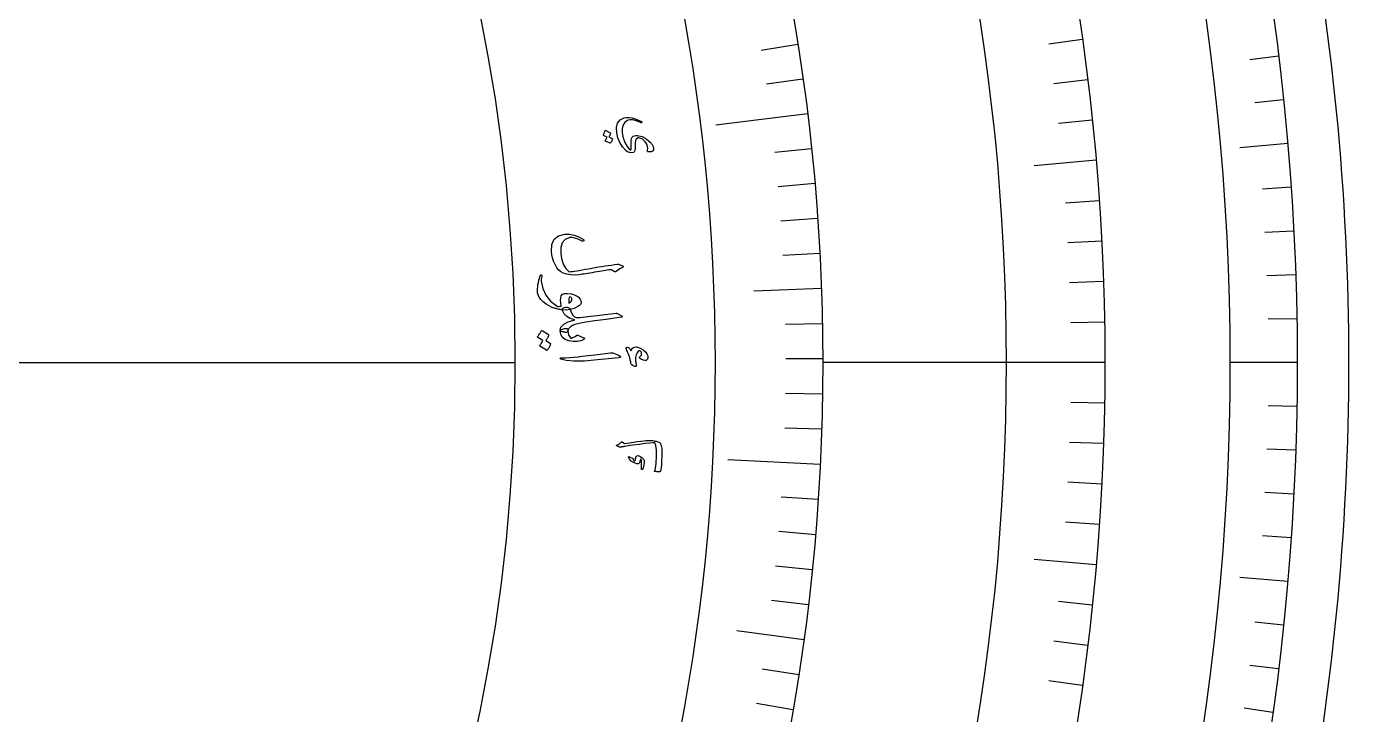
# Model space of a CAD drawing. Header units: millimetres. Extents: x -68 to 68, y -68 to 87.
# Drawn here: x 32.71 to 67.5, y -9.26 to 8.85 of the extents above; entities that cross this region are included whole.
import ezdxf

# ---------------------------------------------------------------- set-up
doc = ezdxf.new("R2010")
doc.units = ezdxf.units.MM
for name, color, linetype in [('CUT_OUTER', 1, 'Continuous'), ('ENGRAVE', 7, 'Continuous'), ('ENGRAVE_FINE', 8, 'Continuous'), ('TEXT', 5, 'Continuous')]:
    doc.layers.add(name, color=color, linetype=linetype)

msp = doc.modelspace()

# ---------------------------------------------------------------- linework, layer by layer
at = {"layer": 'CUT_OUTER'}
msp.add_lwpolyline([(66.8859, 9.0842), (66.9404, 8.6736), (66.9924, 8.2627), (67.0418, 7.8515), (67.0887, 7.44), (67.1331, 7.0282), (67.175, 6.6162), (67.2143, 6.2039), (67.2511, 5.7913), (67.2854, 5.3786), (67.3171, 4.9656), (67.3463, 4.5525), (67.373, 4.1391), (67.3971, 3.7257), (67.4187, 3.3121), (67.4377, 2.8983), (67.4543, 2.4845), (67.4682, 2.0705), (67.4797, 1.6565), (67.4886, 1.2425), (67.4949, 0.8283), (67.4987, 0.4142), (67.5, 0), (67.4987, -0.4142), (67.4949, -0.8283), (67.4886, -1.2425), (67.4797, -1.6565), (67.4682, -2.0705), (67.4543, -2.4845), (67.4377, -2.8983), (67.4187, -3.3121), (67.3971, -3.7257), (67.373, -4.1391), (67.3463, -4.5525), (67.3171, -4.9656), (67.2854, -5.3786), (67.2511, -5.7913), (67.2143, -6.2039), (67.175, -6.6162), (67.1331, -7.0282), (67.0887, -7.44), (67.0418, -7.8515), (66.9924, -8.2627), (66.9404, -8.6736), (66.8859, -9.0842), (66.8289, -9.4944)], dxfattribs=at)
at = {"layer": 'ENGRAVE'}
for points in [[(53.2617, 6.5463), (50.8499, 6.2498)], [(65.8983, 5.7654), (64.6375, 5.655)], [(60.855, 5.3241), (59.2278, 5.1818)], [(53.6272, 1.9466), (51.8464, 1.882)], [(-45.5625, 0), (45.5625, 0)], [(61.0875, 0), (53.6625, 0)], [(66.15, 0), (64.3781, 0)], [(53.5955, -2.6807), (51.1685, -2.5593)], [(60.855, -5.3241), (59.2278, -5.1818)], [(65.8983, -5.7654), (64.6375, -5.655)], [(53.1635, -7.3012), (51.3981, -7.0588)]]:
    msp.add_lwpolyline(points, dxfattribs=at)
for radius in [66.15, 66.15, 64.3781, 61.0875, 61.0875, 58.4888, 53.6625, 53.6625, 50.8275, 45.5625, 45.5625]:
    msp.add_circle((0, 0), radius, dxfattribs=at)
at = {"layer": 'ENGRAVE_FINE'}
for points in [[(53.0056, 8.3708), (52.0455, 8.2192)], [(60.493, 8.5017), (59.6107, 8.3777)], [(65.6569, 8.0617), (64.9032, 7.9691)], [(53.1415, 7.4599), (52.1789, 7.3248)], [(60.6322, 7.4447), (59.7478, 7.3361)], [(65.7876, 6.9146), (65.0324, 6.8352)], [(60.7529, 6.3854), (59.8667, 6.2922)], [(53.3663, 5.6302), (52.3997, 5.5282)], [(53.4552, 4.7119), (52.487, 4.6266)], [(65.9889, 4.6144), (65.2313, 4.5614)], [(60.9387, 4.2612), (60.0499, 4.1991)], [(53.5284, 3.7917), (52.5588, 3.723)], [(61.0038, 3.1971), (60.114, 3.1504)], [(66.0593, 3.462), (65.301, 3.4223)], [(53.5857, 2.8699), (52.6151, 2.8179)], [(61.0503, 2.1319), (60.1598, 2.1008)], [(66.1097, 2.3086), (65.3508, 2.2821)], [(61.0782, 1.0661), (60.1873, 1.0506)], [(66.1399, 1.1545), (65.3807, 1.1412)], [(53.6528, 1.0223), (52.6809, 1.0038)], [(53.6624, 0.0971), (52.6904, 0.0953)], [(53.6561, -0.8286), (52.6842, -0.8136)], [(61.0782, -1.0661), (60.1873, -1.0506)], [(66.1399, -1.1545), (65.3807, -1.1412)], [(53.6338, -1.7547), (52.6623, -1.7229)], [(61.0503, -2.1319), (60.1598, -2.1008)], [(66.1097, -2.3086), (65.3508, -2.2821)], [(61.0038, -3.1971), (60.114, -3.1504)], [(66.0593, -3.462), (65.301, -3.4223)], [(53.5412, -3.6064), (52.5714, -3.5411)], [(53.4708, -4.5317), (52.5023, -4.4496)], [(60.9387, -4.2612), (60.0499, -4.1991)], [(65.9889, -4.6144), (65.2313, -4.5614)], [(53.3844, -5.456), (52.4174, -5.3572)], [(53.282, -6.3793), (52.3169, -6.2638)], [(60.7529, -6.3854), (59.8667, -6.2922)], [(65.7876, -6.9146), (65.0324, -6.8352)], [(60.6322, -7.4447), (59.7478, -7.3361)], [(65.6569, -8.0617), (64.9032, -7.9691)], [(53.029, -8.2214), (52.0684, -8.0725)], [(60.493, -8.5017), (59.6107, -8.3777)], [(52.8784, -9.1397), (51.9206, -8.9742)], [(65.5062, -9.2063), (64.7542, -9.1006)]]:
    msp.add_lwpolyline(points, dxfattribs=at)
at = {"layer": 'TEXT'}
for points in [[(49.0462, 5.5829), (49.057, 5.634), (49.0513, 5.689), (49.0292, 5.7478), (48.9906, 5.8104), (48.9563, 5.8489), (48.9171, 5.8797), (48.8731, 5.9027), (48.8242, 5.918), (48.8147, 5.9189), (48.805, 5.918), (48.7952, 5.915), (48.7853, 5.9102), (48.7558, 5.8823), (48.7362, 5.8392), (48.7265, 5.7808), (48.7266, 5.7071), (48.7272, 5.6346), (48.7193, 5.5809), (48.7029, 5.5461), (48.6779, 5.5303), (48.6228, 5.5226), (48.5724, 5.5279), (48.5266, 5.546), (48.4854, 5.5769), (48.3955, 5.6797), (48.3248, 5.7918), (48.2731, 5.9133), (48.2404, 6.0444), (48.2322, 6.191), (48.2623, 6.3055), (48.3311, 6.3879), (48.4385, 6.4384), (48.4998, 6.4486), (48.5679, 6.4487), (48.6426, 6.4385), (48.7241, 6.418), (48.7471, 6.4101), (48.7693, 6.4018), (48.7908, 6.3932), (48.8116, 6.3841), (48.8318, 6.3746), (48.8514, 6.3645), (48.8706, 6.3539), (48.8892, 6.3427), (48.8972, 6.3364), (48.9008, 6.3303), (48.9002, 6.3245), (48.8954, 6.3189), (48.8889, 6.3152), (48.8822, 6.3137), (48.8752, 6.3142), (48.868, 6.3169), (48.7598, 6.366), (48.6647, 6.391), (48.5827, 6.3919), (48.5138, 6.3689), (48.4452, 6.315), (48.401, 6.2435), (48.3813, 6.1544), (48.386, 6.0474), (48.4136, 5.9131), (48.4565, 5.7942), (48.5147, 5.6907), (48.5884, 5.6025), (48.5943, 5.5974), (48.5999, 5.5958), (48.605, 5.5978), (48.6097, 5.6034), (48.6172, 5.6248), (48.6215, 5.6609), (48.6224, 5.7116), (48.6201, 5.7771), (48.6203, 5.8441), (48.6296, 5.8963), (48.6479, 5.9338), (48.6752, 5.9565), (48.709, 5.9697), (48.7453, 5.9766), (48.7841, 5.9773), (48.8254, 5.9718), (48.9081, 5.9476), (48.9861, 5.9095), (49.0594, 5.8574), (49.128, 5.7912), (49.1445, 5.7734), (49.159, 5.7559), (49.1715, 5.7387), (49.1821, 5.7219), (49.1908, 5.7055), (49.1978, 5.6897), (49.2029, 5.6745), (49.2062, 5.6598), (49.2074, 5.6011), (49.1862, 5.5626), (49.1425, 5.5444), (49.0765, 5.5463), (49.0582, 5.5514), (49.047, 5.5592), (49.043, 5.5697), (49.0462, 5.5829)], [(48.1231, 5.9011), (48.1252, 5.8994), (48.1266, 5.897), (48.1274, 5.8937), (48.1275, 5.8895), (48.1238, 5.8741), (48.1193, 5.8592), (48.1143, 5.8446), (48.1086, 5.8305), (48.1022, 5.8166), (48.0951, 5.803), (48.0871, 5.7895), (48.0783, 5.7762), (48.0755, 5.7735), (48.0723, 5.7721), (48.0688, 5.7719), (48.0649, 5.7731), (47.9413, 5.8305), (47.9395, 5.8323), (47.9392, 5.8352), (47.9402, 5.8392), (47.9427, 5.8443), (47.9451, 5.8479), (47.9482, 5.8536), (47.9522, 5.8615), (47.957, 5.8716), (47.9626, 5.884), (47.9692, 5.8988), (47.9767, 5.9159), (47.9852, 5.9355), (47.889, 5.9808), (47.8859, 5.983), (47.8848, 5.9863), (47.8857, 5.9906), (47.8886, 5.9958), (47.8911, 6.0004), (47.8948, 6.0075), (47.8997, 6.0173), (47.9059, 6.0296), (47.9132, 6.0448), (47.9216, 6.0629), (47.9313, 6.084), (47.942, 6.1081), (47.944, 6.1107), (47.9461, 6.112), (47.9484, 6.112), (47.9509, 6.1108), (48.0705, 6.0519), (48.0726, 6.0502), (48.0741, 6.0478), (48.0749, 6.0445), (48.075, 6.0403), (48.0725, 6.0273), (48.0692, 6.0146), (48.0653, 6.0022), (48.0606, 5.9901), (48.0553, 5.9783), (48.0495, 5.9668), (48.0431, 5.9557), (48.0363, 5.9448)], [(48.3912, 2.5484), (48.3984, 2.5446), (48.4037, 2.5396), (48.407, 2.5333), (48.4084, 2.5257), (48.4075, 2.5181), (48.404, 2.5114), (48.3979, 2.5058), (48.3891, 2.5012), (48.3378, 2.4767), (48.2938, 2.4511), (48.2569, 2.4245), (48.2273, 2.3968), (48.2165, 2.3885), (48.2038, 2.3857), (48.189, 2.3883), (48.1723, 2.3964), (48.1642, 2.4017), (48.1564, 2.4067), (48.1488, 2.4115), (48.1416, 2.4159), (48.1348, 2.4201), (48.1286, 2.424), (48.123, 2.4277), (48.1179, 2.4311), (48.1088, 2.4368), (48.098, 2.4406), (48.0856, 2.4426), (48.0716, 2.4428), (48.0323, 2.438), (47.9894, 2.4322), (47.943, 2.4253), (47.8932, 2.4174), (47.8397, 2.4086), (47.7828, 2.3991), (47.7223, 2.3888), (47.6582, 2.3778), (47.5944, 2.3659), (47.5343, 2.3551), (47.478, 2.3457), (47.4256, 2.3374), (47.3768, 2.3302), (47.3315, 2.3238), (47.2898, 2.3184), (47.2516, 2.3139), (47.1383, 2.3053), (47.0304, 2.3093), (46.9279, 2.3258), (46.8307, 2.3547), (46.773, 2.3846), (46.7185, 2.4325), (46.6674, 2.4983), (46.6195, 2.5819), (46.5784, 2.6731), (46.5481, 2.759), (46.5285, 2.8399), (46.5196, 2.9157), (46.5338, 3.1079), (46.5972, 3.2494), (46.7103, 3.3403), (46.8733, 3.3805), (46.997, 3.3794), (47.1197, 3.3558), (47.2415, 3.3096), (47.3621, 3.2405), (47.3692, 3.2351), (47.3738, 3.2292), (47.3758, 3.2228), (47.3753, 3.216), (47.373, 3.2087), (47.3698, 3.203), (47.3657, 3.1989), (47.3605, 3.1966), (47.3528, 3.1946), (47.3452, 3.1944), (47.3378, 3.1959), (47.3306, 3.1992), (47.2251, 3.2448), (47.1357, 3.2749), (47.0627, 3.2897), (47.0058, 3.2893), (46.8866, 3.2429), (46.8071, 3.1552), (46.767, 3.0264), (46.7661, 2.8561), (46.7919, 2.7042), (46.8379, 2.5764), (46.9043, 2.4725), (46.9913, 2.3924), (47.0311, 2.3963), (47.0776, 2.4017), (47.1306, 2.4088), (47.1904, 2.4175), (47.2568, 2.428), (47.3302, 2.4405), (47.4106, 2.4549), (47.4978, 2.4713), (47.5878, 2.4873), (47.6764, 2.5026), (47.7637, 2.5173), (47.8495, 2.5315), (47.9339, 2.5448), (48.017, 2.5572), (48.0986, 2.5687), (48.1789, 2.5793), (48.256, 2.5928), (48.2649, 2.5929), (48.2733, 2.592), (48.2811, 2.5902), (48.2884, 2.5875)], [(47.219, 1.4735), (47.1206, 1.4264), (47.0189, 1.3966), (46.9137, 1.3838), (46.8053, 1.3879), (46.7832, 1.391), (46.7608, 1.3946), (46.7378, 1.3987), (46.7145, 1.4034), (46.6909, 1.4085), (46.6675, 1.4138), (46.6443, 1.4195), (46.6211, 1.4254), (46.5384, 1.4532), (46.4584, 1.492), (46.3811, 1.5417), (46.3066, 1.6023), (46.244, 1.6647), (46.1981, 1.7246), (46.1687, 1.7819), (46.156, 1.8367), (46.1543, 1.8896), (46.1556, 1.9434), (46.16, 1.998), (46.1675, 2.0534), (46.1778, 2.1096), (46.1909, 2.1663), (46.2068, 2.2237), (46.2254, 2.2816), (46.2287, 2.29), (46.2327, 2.2971), (46.2373, 2.3028), (46.2425, 2.3071), (46.2478, 2.3097), (46.2526, 2.3099), (46.257, 2.3079), (46.261, 2.3036), (46.2641, 2.298), (46.2661, 2.292), (46.267, 2.2858), (46.2668, 2.2791), (46.2601, 2.233), (46.256, 2.1944), (46.2543, 2.1631), (46.2551, 2.1393), (46.2924, 1.9466), (46.3741, 1.7734), (46.5006, 1.6191), (46.6719, 1.4836), (46.6867, 1.4783), (46.7099, 1.4774), (46.7415, 1.4811), (46.7816, 1.4893), (46.7675, 1.5694), (46.7628, 1.6407), (46.7674, 1.7033), (46.7814, 1.7571), (46.812, 1.7982), (46.8665, 1.82), (46.9449, 1.8227), (47.0473, 1.8059), (47.15, 1.773), (47.2275, 1.7269), (47.2797, 1.6678), (47.3065, 1.5955), (47.3053, 1.564), (47.2903, 1.5331), (47.2615, 1.5029), (47.219, 1.4735)], [(48.3811, 1.2235), (48.3847, 1.2198), (48.3864, 1.2154), (48.3861, 1.2104), (48.3838, 1.2048), (48.3803, 1.2006), (48.3766, 1.1976), (48.3725, 1.1957), (48.368, 1.195), (47.9669, 1.1386), (47.6639, 1.0998), (47.4255, 1.0643), (47.2515, 1.0319), (47.1421, 1.0025), (47.076, 0.9735), (47.0228, 0.9378), (46.9826, 0.8953), (46.9554, 0.846), (46.9421, 0.8203), (46.9287, 0.8029), (46.9151, 0.7937), (46.9014, 0.7927), (46.8948, 0.794), (46.8862, 0.7956), (46.8759, 0.7976), (46.8636, 0.8001), (46.8496, 0.803), (46.834, 0.8066), (46.8169, 0.811), (46.7981, 0.816), (46.777, 0.8224), (46.7619, 0.8289), (46.7528, 0.8356), (46.7497, 0.8423), (46.7725, 0.9362), (46.8446, 1.0143), (46.9661, 1.0767), (47.1371, 1.1235), (47.0738, 1.1408), (47.0173, 1.1617), (46.9675, 1.1861), (46.9245, 1.214), (46.8882, 1.2464), (46.8562, 1.2866), (46.8285, 1.3345), (46.8052, 1.3902), (46.8042, 1.3947), (46.8038, 1.3992), (46.8039, 1.4038), (46.8047, 1.4084), (46.8103, 1.4193), (46.8212, 1.4293), (46.8372, 1.4383), (46.8584, 1.4463), (46.8983, 1.455), (46.9342, 1.4555), (46.966, 1.4479), (46.9938, 1.4323), (47.0021, 1.4254), (47.0085, 1.4179), (47.0129, 1.4098), (47.0153, 1.401), (47.0485, 1.3113), (47.0872, 1.2456), (47.1314, 1.2039), (47.1813, 1.1863), (47.2732, 1.1912), (47.478, 1.211), (47.7956, 1.2461), (48.2259, 1.2968), (48.2315, 1.2977), (48.2367, 1.2979), (48.2418, 1.2974), (48.2465, 1.2961), (48.251, 1.2946), (48.2552, 1.2932), (48.2591, 1.2919), (48.2627, 1.2907)], [(46.9828, 1.5618), (47.0172, 1.5844), (47.0418, 1.6083), (47.0567, 1.6336), (47.0618, 1.6604), (47.0585, 1.6844), (47.0482, 1.7038), (47.0309, 1.7187), (47.0067, 1.7291), (46.9883, 1.7103), (46.9783, 1.6762), (46.9764, 1.6267), (46.9828, 1.5618)], [(46.4962, 0.5042), (46.4991, 0.5014), (46.5008, 0.4975), (46.5014, 0.4924), (46.5009, 0.4862), (46.4927, 0.464), (46.4836, 0.4424), (46.4737, 0.4216), (46.4629, 0.4014), (46.451, 0.3818), (46.438, 0.3626), (46.4239, 0.3439), (46.4086, 0.3256), (46.4039, 0.322), (46.3989, 0.3205), (46.3936, 0.3209), (46.388, 0.3232), (46.2134, 0.4295), (46.2111, 0.4324), (46.211, 0.4367), (46.2133, 0.4425), (46.2178, 0.4497), (46.222, 0.4546), (46.2277, 0.4627), (46.2349, 0.4738), (46.2437, 0.488), (46.2541, 0.5055), (46.2664, 0.5264), (46.2805, 0.5507), (46.2964, 0.5783), (46.1604, 0.6616), (46.1562, 0.6655), (46.1551, 0.6705), (46.1571, 0.6767), (46.1623, 0.684), (46.1668, 0.6904), (46.1735, 0.7004), (46.1824, 0.7141), (46.1936, 0.7315), (46.207, 0.7529), (46.2226, 0.7785), (46.2403, 0.8083), (46.2603, 0.8425), (46.2637, 0.846), (46.2671, 0.8476), (46.2705, 0.8473), (46.274, 0.8449), (46.4427, 0.7377), (46.4456, 0.735), (46.4474, 0.731), (46.4481, 0.726), (46.4476, 0.7198), (46.4417, 0.7008), (46.4347, 0.6825), (46.4268, 0.6646), (46.4178, 0.6473), (46.408, 0.6306), (46.3974, 0.6144), (46.3861, 0.5988), (46.3741, 0.5838)], [(47.2342, 0.716), (47.3769, 0.6538), (47.3926, 0.6446), (47.3983, 0.6346), (47.394, 0.6239), (47.3797, 0.6125), (47.3368, 0.5913), (47.2919, 0.5747), (47.2451, 0.5627), (47.1964, 0.5553), (47.1455, 0.5525), (47.0921, 0.5546), (47.0362, 0.5615), (46.9778, 0.5732), (46.8793, 0.6096), (46.8085, 0.667), (46.7653, 0.7453), (46.7496, 0.8446), (46.7567, 0.8562), (46.7783, 0.8683), (46.8145, 0.8811), (46.8653, 0.8944), (46.8925, 0.8984), (46.915, 0.8982), (46.9326, 0.8935), (46.9455, 0.8845), (46.9505, 0.8772), (46.9538, 0.8687), (46.9554, 0.8591), (46.9554, 0.8483), (46.9585, 0.7853), (46.9722, 0.7308), (46.9966, 0.6846), (47.0317, 0.6468), (47.0345, 0.6451), (47.038, 0.6446), (47.0425, 0.6452), (47.0477, 0.647), (47.0799, 0.6564), (47.1126, 0.6702), (47.1458, 0.6882), (47.1794, 0.7105), (47.1922, 0.7179), (47.2056, 0.7212), (47.2196, 0.7206), (47.2342, 0.716)], [(48.6137, -0.0217), (48.6081, 0.009), (48.6028, 0.0375), (48.5978, 0.0637), (48.5931, 0.0878), (48.5884, 0.1095), (48.5838, 0.1287), (48.5792, 0.1454), (48.5746, 0.1595), (48.5693, 0.1739), (48.5628, 0.1913), (48.5549, 0.2115), (48.5457, 0.2347), (48.5351, 0.2608), (48.5228, 0.2899), (48.509, 0.3218), (48.4935, 0.3567), (48.4888, 0.3709), (48.4887, 0.3831), (48.4932, 0.3932), (48.5023, 0.4014), (48.5247, 0.4064), (48.551, 0.393), (48.5811, 0.361), (48.615, 0.3104), (48.6362, 0.3495), (48.6591, 0.3791), (48.6838, 0.3994), (48.7103, 0.4102), (48.7604, 0.4127), (48.815, 0.4004), (48.8739, 0.3734), (48.9372, 0.3315), (48.994, 0.2813), (49.0333, 0.2294), (49.0551, 0.1758), (49.0594, 0.1207), (49.052, 0.09), (49.0366, 0.069), (49.0132, 0.0578), (48.9818, 0.0564), (48.9478, 0.0617), (48.9166, 0.0706), (48.8883, 0.083), (48.8628, 0.0989), (48.8449, 0.1149), (48.837, 0.1296), (48.8391, 0.1433), (48.8512, 0.1557), (48.8693, 0.17), (48.8826, 0.1866), (48.8909, 0.2056), (48.8944, 0.2269), (48.8943, 0.2493), (48.8896, 0.269), (48.8804, 0.2859), (48.8666, 0.3002), (48.8499, 0.3106), (48.8345, 0.3136), (48.8202, 0.3092), (48.8071, 0.2975), (48.7761, 0.2536), (48.7533, 0.2003), (48.7388, 0.1376), (48.7326, 0.0656), (48.7328, 0.0593), (48.7334, 0.0523), (48.7345, 0.0446), (48.736, 0.0361), (48.7378, 0.0269), (48.7397, 0.0169), (48.7418, 0.0062), (48.744, -0.0052), (48.7462, -0.0176), (48.7483, -0.0289), (48.7502, -0.0389), (48.752, -0.0478), (48.7535, -0.0556), (48.7546, -0.0625), (48.7552, -0.0686), (48.7554, -0.0737), (48.7544, -0.0835), (48.7514, -0.0915), (48.7464, -0.0977), (48.7394, -0.1021), (48.7326, -0.1049), (48.7262, -0.1062), (48.7201, -0.106), (48.7142, -0.1044), (48.6728, -0.0814), (48.6423, -0.06), (48.6226, -0.0401), (48.6137, -0.0217)], [(48.2887, 0.1914), (48.3311, 0.1691), (48.346, 0.1512), (48.3335, 0.1375), (48.2935, 0.1282), (47.7334, 0.0735), (47.3897, 0.0416), (47.115, 0.0343), (46.9095, 0.0514), (46.7732, 0.0924), (46.762, 0.0999), (46.756, 0.1066), (46.7551, 0.1124), (46.7594, 0.1173), (46.7661, 0.1213), (46.7748, 0.1242), (46.7855, 0.1259), (46.7982, 0.1265), (46.8973, 0.1268), (47.0023, 0.1316), (47.1133, 0.141), (47.2303, 0.1551), (47.2608, 0.1582), (47.3434, 0.1675), (47.4779, 0.1831), (47.6645, 0.2051), (48.078, 0.2581), (48.1, 0.2594), (48.1203, 0.2583), (48.1389, 0.2549), (48.1558, 0.2492)], [(48.2504, -2.1684), (48.2671, -2.1608), (48.2829, -2.1527), (48.298, -2.1441), (48.3121, -2.1352), (48.3255, -2.1258), (48.338, -2.1157), (48.3496, -2.1051), (48.3605, -2.0938), (48.3665, -2.0896), (48.3733, -2.0884), (48.3809, -2.0902), (48.3894, -2.0951), (48.4339, -2.1241), (48.4387, -2.1269), (48.4428, -2.129), (48.4462, -2.1302), (48.4489, -2.1307), (48.5734, -2.1114), (48.686, -2.0947), (48.7864, -2.0806), (48.8749, -2.0691), (48.9512, -2.0604), (49.0153, -2.0545), (49.0671, -2.0515), (49.1067, -2.0515), (49.1814, -2.0546), (49.205, -2.0569), (49.2286, -2.0604), (49.2523, -2.065), (49.276, -2.0708), (49.2998, -2.0778), (49.3236, -2.0862), (49.3475, -2.0959), (49.3714, -2.107), (49.4055, -2.1546), (49.4254, -2.2573), (49.4308, -2.415), (49.4212, -2.6277), (49.4153, -2.694), (49.4081, -2.7552), (49.3996, -2.8113), (49.3898, -2.8623), (49.3876, -2.8669), (49.3844, -2.8701), (49.3804, -2.8719), (49.3755, -2.8723), (49.3521, -2.8723), (49.3309, -2.8722), (49.3117, -2.8719), (49.2947, -2.8714), (49.2795, -2.8707), (49.2661, -2.8699), (49.2544, -2.8689), (49.2445, -2.8677), (49.2389, -2.8667), (49.2359, -2.8645), (49.2354, -2.8611), (49.2375, -2.8566), (49.2503, -2.8215), (49.2608, -2.776), (49.269, -2.72), (49.2748, -2.6536), (49.285, -2.4547), (49.2831, -2.2986), (49.2695, -2.1855), (49.2444, -2.1153), (49.198, -2.1134), (49.1134, -2.1192), (48.9905, -2.1326), (48.8293, -2.1535), (48.6678, -2.1756), (48.5457, -2.1926), (48.4628, -2.2048), (48.4193, -2.2121), (48.4074, -2.2145), (48.3962, -2.2167), (48.3858, -2.2187), (48.3762, -2.2206), (48.3674, -2.2224), (48.3596, -2.224), (48.3528, -2.2255), (48.3469, -2.2268), (48.3341, -2.2288), (48.322, -2.2286), (48.3106, -2.2262), (48.2998, -2.2216), (48.2433, -2.1906), (48.2395, -2.1881), (48.237, -2.1854), (48.2359, -2.1827), (48.2361, -2.1798), (48.2383, -2.1763), (48.2414, -2.1733), (48.2454, -2.1706), (48.2504, -2.1684)], [(48.5526, -2.485), (48.5531, -2.4822), (48.5544, -2.4798), (48.5564, -2.4778), (48.5591, -2.4763), (48.5615, -2.4758), (48.5641, -2.4758), (48.5668, -2.4761), (48.5698, -2.4768), (48.6488, -2.5126), (48.6568, -2.5169), (48.6629, -2.5212), (48.667, -2.5257), (48.6693, -2.5303), (48.6737, -2.5495), (48.68, -2.566), (48.6881, -2.5797), (48.6981, -2.5908), (48.7035, -2.5931), (48.7096, -2.5906), (48.7163, -2.5832), (48.7236, -2.5709), (48.727, -2.5626), (48.7302, -2.5541), (48.7333, -2.5452), (48.7361, -2.536), (48.7388, -2.5265), (48.7413, -2.5164), (48.7437, -2.5059), (48.7459, -2.4949), (48.7639, -2.4574), (48.7975, -2.4468), (48.8468, -2.4631), (48.9116, -2.5064), (48.9307, -2.5239), (48.9454, -2.5408), (48.9557, -2.5571), (48.9616, -2.5728), (48.9642, -2.5899), (48.9644, -2.6133), (48.9622, -2.643), (48.9574, -2.6791), (48.9546, -2.6975), (48.9513, -2.7149), (48.9474, -2.7313), (48.943, -2.7467), (48.9384, -2.7612), (48.9338, -2.7747), (48.9293, -2.7873), (48.9248, -2.7989), (48.9203, -2.806), (48.9153, -2.8109), (48.9099, -2.8137), (48.904, -2.8144), (48.8981, -2.8131), (48.894, -2.8101), (48.8917, -2.8052), (48.8912, -2.7985), (48.891, -2.7773), (48.8911, -2.7533), (48.8916, -2.7265), (48.8924, -2.6968), (48.8938, -2.6414), (48.8927, -2.5981), (48.8893, -2.5668), (48.8836, -2.5475), (48.8819, -2.5449), (48.8796, -2.5435), (48.8766, -2.5431), (48.8731, -2.5439), (48.8708, -2.5451), (48.8687, -2.5475), (48.8667, -2.551), (48.8648, -2.5556), (48.8519, -2.5989), (48.8456, -2.617), (48.8379, -2.6323), (48.8288, -2.6449), (48.8183, -2.6548), (48.8063, -2.6629), (48.794, -2.6675), (48.7815, -2.6684), (48.7689, -2.6657), (48.6844, -2.6335), (48.6202, -2.5927), (48.5763, -2.5432), (48.5526, -2.485)]]:
    msp.add_lwpolyline(points, close=True, dxfattribs=at)

doc.saveas('drawing.dxf')
